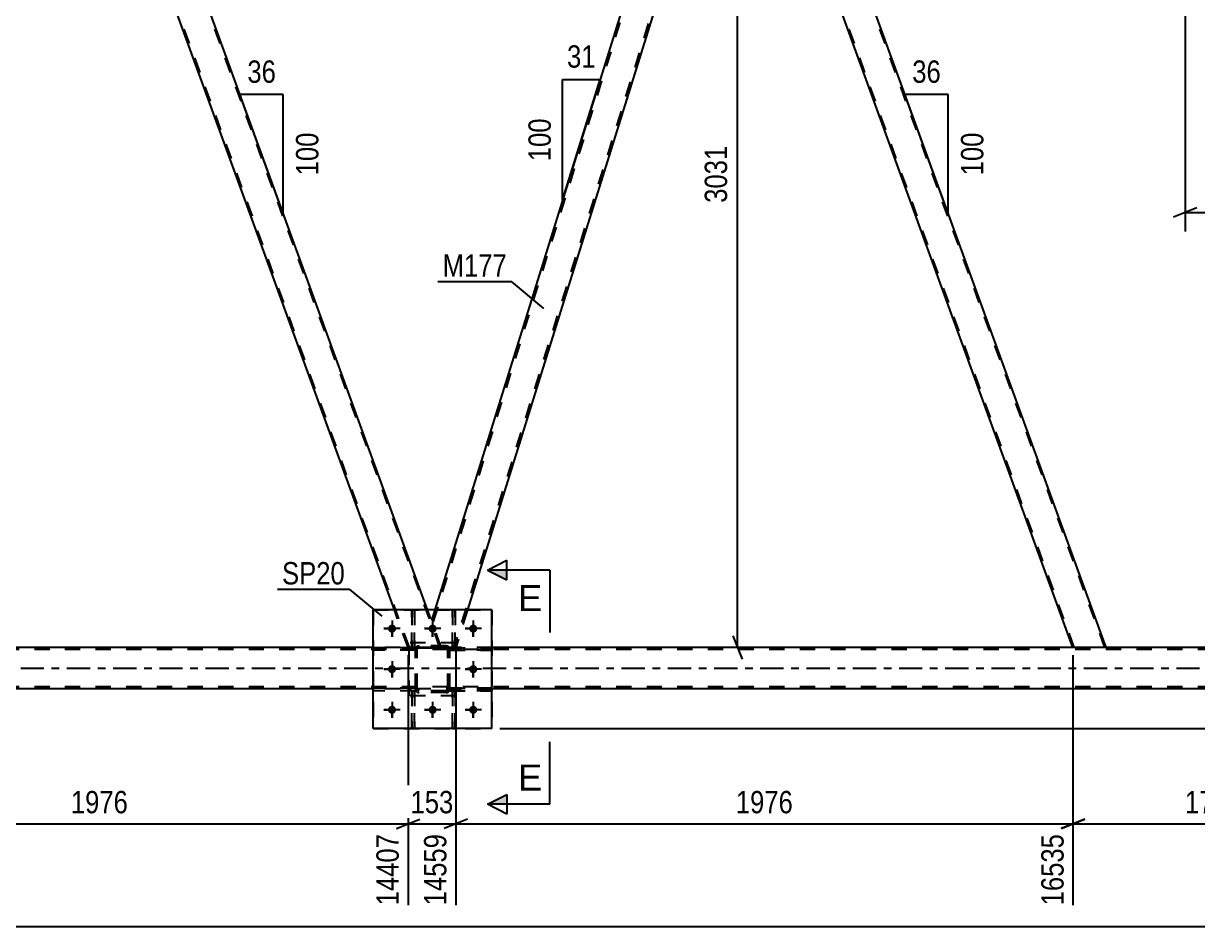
# Model space of a CAD drawing. Header units: millimetres. Extents: x 0 to 841, y 0 to 594.
# Drawn here: x 613.1 to 763.5, y 278.6 to 394.2 of the extents above; entities that cross this region are included whole.
import ezdxf

# ---------------------------------------------------------------- set-up
doc = ezdxf.new("R2010")
doc.units = ezdxf.units.MM
doc.linetypes.add('DXK_LINE_DOT2', pattern=[3.9198, 1.9599, -1.9599])
doc.linetypes.add('DXK_LINE_DOT3', pattern=[5.9187, 2.979, -0.9799, 0.9799, -0.9799])
doc.styles.add('Arial', font='ARIAL.TTF', dxfattribs={"height": 0.2})
doc.styles.add('Arial Narrow', font='ARIALN.TTF', dxfattribs={"height": 0.2})

# ---------------------------------------------------------------- blocks, each defined once
blk = doc.blocks.new('Part-318888112-3924 - 3656')
at = {"color": 7, "linetype": 'DXK_LINE_DOT2'}
for p, q in [((663.33, 314.05), (663.36, 314.23)), ((663.36, 314.23), (663.33, 314.05)), ((663.59, 314.14), (663.64, 314.22)), ((663.62, 314.49), (663.81, 314.53)), ((663.81, 314.53), (663.62, 314.49)), ((663.64, 314.22), (663.72, 314.27)), ((663.72, 314.27), (663.81, 314.29)), ((667.25, 314.53), (663.81, 314.53)), ((663.81, 314.29), (667.25, 314.29)), ((667.25, 314.53), (667.43, 314.49)), ((667.43, 314.49), (667.25, 314.53)), ((667.25, 314.29), (667.34, 314.27)), ((667.34, 314.27), (667.42, 314.22)), ((667.42, 314.22), (667.47, 314.14)), ((667.69, 314.23), (667.73, 314.05)), ((667.73, 314.05), (667.69, 314.23)), ((663.33, 309.01), (663.33, 314.05)), ((663.57, 314.05), (663.59, 314.14)), ((663.57, 309.01), (663.57, 314.05)), ((667.47, 314.14), (667.49, 314.05)), ((667.49, 309.01), (667.49, 314.05)), ((667.73, 309.01), (667.73, 314.05)), ((663.36, 308.83), (663.33, 309.01)), ((663.33, 309.01), (663.36, 308.83)), ((663.59, 308.92), (663.57, 309.01)), ((663.64, 308.84), (663.59, 308.92)), ((663.81, 308.53), (663.62, 308.57)), ((663.62, 308.57), (663.81, 308.53)), ((663.72, 308.79), (663.64, 308.84)), ((663.81, 308.77), (663.72, 308.79)), ((667.25, 308.77), (663.81, 308.77)), ((667.25, 308.53), (663.81, 308.53)), ((667.34, 308.79), (667.25, 308.77)), ((667.43, 308.57), (667.25, 308.53)), ((667.25, 308.53), (667.43, 308.57)), ((667.42, 308.84), (667.34, 308.79)), ((667.47, 308.92), (667.42, 308.84)), ((667.49, 309.01), (667.47, 308.92)), ((667.73, 309.01), (667.69, 308.83)), ((667.69, 308.83), (667.73, 309.01))]:
    blk.add_line(p, q, dxfattribs=at)
at = {"color": 7, "linetype": 'DXK_LINE_DOT3'}
blk.add_line((665.53, 311.53), (665.53, 311.53), dxfattribs=at)
at = {"color": 7, "linetype": 'DXK_LINE_DOT2'}
for centre, start, end in [((663.81, 314.05), 112.5, 157.5), ((663.81, 314.05), 112.5, 157.5), ((667.25, 314.05), 22.5, 67.5), ((667.25, 314.05), 22.5, 67.5), ((663.81, 309.01), 202.5, 247.5), ((663.81, 309.01), 202.5, 247.5), ((667.25, 309.01), 292.5, 337.5), ((667.25, 309.01), 292.5, 337.5)]:
    blk.add_arc(centre, 0.48, start, end, dxfattribs=at)
blk = doc.blocks.new('Part-318888112-3906 - 3656')
at = {"color": 7, "linetype": 'DXK_LINE_DOT2'}
for p, q in [((663.33, 314.05), (663.36, 314.23)), ((663.36, 314.23), (663.33, 314.05)), ((663.59, 314.14), (663.64, 314.22)), ((663.62, 314.49), (663.81, 314.53)), ((663.81, 314.53), (663.62, 314.49)), ((663.64, 314.22), (663.72, 314.27)), ((663.72, 314.27), (663.81, 314.29)), ((667.25, 314.53), (663.81, 314.53)), ((663.81, 314.29), (667.25, 314.29)), ((667.25, 314.53), (667.43, 314.49)), ((667.43, 314.49), (667.25, 314.53)), ((667.25, 314.29), (667.34, 314.27)), ((667.34, 314.27), (667.42, 314.22)), ((667.42, 314.22), (667.47, 314.14)), ((667.69, 314.23), (667.73, 314.05)), ((667.73, 314.05), (667.69, 314.23)), ((663.33, 309.01), (663.33, 314.05)), ((663.57, 314.05), (663.59, 314.14)), ((663.57, 309.01), (663.57, 314.05)), ((667.47, 314.14), (667.49, 314.05)), ((667.49, 309.01), (667.49, 314.05)), ((667.73, 309.01), (667.73, 314.05)), ((663.36, 308.83), (663.33, 309.01)), ((663.33, 309.01), (663.36, 308.83)), ((663.59, 308.92), (663.57, 309.01)), ((663.64, 308.84), (663.59, 308.92)), ((663.81, 308.53), (663.62, 308.57)), ((663.62, 308.57), (663.81, 308.53)), ((663.72, 308.79), (663.64, 308.84)), ((663.81, 308.77), (663.72, 308.79)), ((667.25, 308.77), (663.81, 308.77)), ((667.25, 308.53), (663.81, 308.53)), ((667.34, 308.79), (667.25, 308.77)), ((667.43, 308.57), (667.25, 308.53)), ((667.25, 308.53), (667.43, 308.57)), ((667.42, 308.84), (667.34, 308.79)), ((667.47, 308.92), (667.42, 308.84)), ((667.49, 309.01), (667.47, 308.92)), ((667.73, 309.01), (667.69, 308.83)), ((667.69, 308.83), (667.73, 309.01))]:
    blk.add_line(p, q, dxfattribs=at)
at = {"color": 7, "linetype": 'DXK_LINE_DOT3'}
blk.add_line((665.53, 311.53), (665.53, 311.53), dxfattribs=at)
at = {"color": 7, "linetype": 'DXK_LINE_DOT2'}
for centre, start, end in [((663.81, 314.05), 112.5, 157.5), ((663.81, 314.05), 112.5, 157.5), ((667.25, 314.05), 22.5, 67.5), ((667.25, 314.05), 22.5, 67.5), ((663.81, 309.01), 202.5, 247.5), ((663.81, 309.01), 202.5, 247.5), ((667.25, 309.01), 292.5, 337.5), ((667.25, 309.01), 292.5, 337.5)]:
    blk.add_arc(centre, 0.48, start, end, dxfattribs=at)
blk = doc.blocks.new('Part-318888112-3811 - 3656')
at = {"color": 7, "linetype": 'DXK_LINE_DOT2'}
for p, q in [((673.13, 309.09), (667.73, 309.09)), ((667.73, 309.09), (667.73, 308.77)), ((667.73, 308.77), (673.13, 308.77)), ((668.33, 308.77), (668.33, 309.09)), ((673.13, 308.77), (673.13, 309.09))]:
    blk.add_line(p, q, dxfattribs=at)
blk = doc.blocks.new('Part-318888112-3833 - 3656')
at = {"color": 7, "linetype": 'DXK_LINE_DOT2'}
for p, q in [((663.33, 314.29), (657.93, 314.29)), ((657.93, 313.97), (657.93, 314.29)), ((662.73, 313.97), (662.73, 314.29)), ((663.33, 314.29), (663.33, 313.97)), ((663.33, 313.97), (657.93, 313.97))]:
    blk.add_line(p, q, dxfattribs=at)
blk = doc.blocks.new('Part-318888112-3834 - 3656')
at = {"color": 7, "linetype": 'DXK_LINE_DOT2'}
for p, q in [((663.33, 309.09), (657.93, 309.09)), ((657.93, 308.77), (657.93, 309.09)), ((663.33, 308.77), (657.93, 308.77)), ((662.73, 308.77), (662.73, 309.09)), ((663.33, 309.09), (663.33, 308.77))]:
    blk.add_line(p, q, dxfattribs=at)
blk = doc.blocks.new('Part-318888112-3837 - 3656')
at = {"color": 2, "linetype": 'Continuous'}
blk.add_line((663.2, 319.13), (662.88, 319.13), dxfattribs=at)
at = {"color": 7, "linetype": 'DXK_LINE_DOT2'}
for p, q in [((662.88, 319.13), (662.88, 314.29)), ((663.2, 314.29), (663.2, 319.13)), ((662.88, 314.89), (663.2, 314.89)), ((662.88, 314.29), (663.2, 314.29))]:
    blk.add_line(p, q, dxfattribs=at)
blk = doc.blocks.new('Part-318888112-3840 - 3656')
at = {"color": 2, "linetype": 'Continuous'}
blk.add_line((668.4, 319.13), (668.08, 319.13), dxfattribs=at)
at = {"color": 7, "linetype": 'DXK_LINE_DOT2'}
for p, q in [((668.08, 319.13), (668.08, 314.29)), ((668.4, 314.29), (668.4, 319.13)), ((668.08, 314.89), (668.4, 314.89)), ((668.08, 314.29), (668.4, 314.29))]:
    blk.add_line(p, q, dxfattribs=at)
blk = doc.blocks.new('Part-318888112-3843 - 3656')
at = {"color": 7, "linetype": 'DXK_LINE_DOT2'}
for p, q in [((663.2, 308.77), (662.88, 308.77)), ((662.88, 308.77), (662.88, 303.93)), ((662.88, 308.17), (663.2, 308.17)), ((663.2, 303.93), (663.2, 308.77)), ((662.88, 303.93), (663.2, 303.93))]:
    blk.add_line(p, q, dxfattribs=at)
blk = doc.blocks.new('Part-318888112-3844 - 3656')
at = {"color": 7, "linetype": 'DXK_LINE_DOT2'}
for p, q in [((673.13, 314.29), (667.73, 314.29)), ((667.73, 314.29), (667.73, 313.97)), ((668.33, 313.97), (668.33, 314.29)), ((673.13, 313.97), (673.13, 314.29)), ((667.73, 313.97), (673.13, 313.97))]:
    blk.add_line(p, q, dxfattribs=at)
blk = doc.blocks.new('Part-318888112-3849 - 3656')
at = {"color": 2, "linetype": 'Continuous'}
for p, q in [((673.13, 319.13), (657.93, 319.13)), ((657.93, 303.93), (657.93, 319.13)), ((673.13, 303.93), (673.13, 319.13)), ((673.13, 303.93), (657.93, 303.93))]:
    blk.add_line(p, q, dxfattribs=at)
blk = doc.blocks.new('Part-318888112-3850 - 3656')
at = {"color": 7, "linetype": 'DXK_LINE_DOT2'}
for p, q in [((667.73, 313.97), (667.73, 314.29)), ((667.73, 314.29), (673.13, 314.29)), ((668.33, 313.97), (668.33, 314.29)), ((673.13, 314.29), (673.13, 313.97)), ((673.13, 313.97), (667.73, 313.97))]:
    blk.add_line(p, q, dxfattribs=at)
blk = doc.blocks.new('Part-318888112-3907 - 3656')
at = {"color": 7, "linetype": 'DXK_LINE_DOT2'}
for p, q in [((668.53, 314.93), (662.53, 314.93)), ((662.53, 308.13), (662.53, 314.93)), ((668.53, 308.13), (668.53, 314.93)), ((668.53, 308.13), (662.53, 308.13))]:
    blk.add_line(p, q, dxfattribs=at)
blk = doc.blocks.new('Part-318888112-3908 - 3656')
at = {"color": 7, "linetype": 'DXK_LINE_DOT2'}
for p, q in [((668.53, 314.93), (662.53, 314.93)), ((662.53, 308.13), (662.53, 314.93)), ((668.53, 308.13), (668.53, 314.93)), ((668.53, 308.13), (662.53, 308.13))]:
    blk.add_line(p, q, dxfattribs=at)
blk = doc.blocks.new('Part-318888112-3945 - 3656')
at = {"color": 2, "linetype": 'Continuous'}
for p, q in [((616.95, 435.53), (580.25, 317.78)), ((618.27, 435.53), (616.95, 435.53)), ((619.8, 431.33), (618.27, 435.53)), ((619.81, 431.28), (583.35, 314.31)), ((581.51, 314.31), (580.26, 317.73))]:
    blk.add_line(p, q, dxfattribs=at)
at = {"color": 7, "linetype": 'DXK_LINE_DOT2'}
for p, q in [((617.2, 435.53), (580.38, 317.41)), ((619.68, 431.65), (583.1, 314.31)), ((619.81, 431.28), (619.8, 431.33)), ((619.81, 431.28), (619.8, 431.33)), ((580.25, 317.78), (580.26, 317.73)), ((583.35, 314.31), (581.51, 314.31))]:
    blk.add_line(p, q, dxfattribs=at)
blk = doc.blocks.new('Part-318888112-3950 - 3656')
at = {"color": 7, "linetype": 'DXK_LINE_DOT2'}
for p, q in [((707.66, 435.53), (703.4, 435.53)), ((704.93, 431.33), (703.4, 435.53)), ((747.69, 314.31), (703.57, 435.53)), ((751.61, 314.31), (707.49, 435.53)), ((707.8, 435.13), (707.66, 435.53)), ((751.78, 314.31), (747.52, 314.31))]:
    blk.add_line(p, q, dxfattribs=at)
at = {"color": 2, "linetype": 'Continuous'}
for p, q in [((751.78, 314.31), (707.8, 435.13)), ((747.52, 314.31), (704.93, 431.33))]:
    blk.add_line(p, q, dxfattribs=at)
blk = doc.blocks.new('Part-318888112-3960 - 3656')
at = {"color": 7, "linetype": 'DXK_LINE_DOT2'}
for p, q in [((702.33, 435.53), (665.52, 317.41)), ((703.4, 435.53), (702.11, 435.53)), ((703.55, 435.13), (703.4, 435.53)), ((704.81, 431.65), (668.24, 314.31)), ((704.93, 431.33), (704.95, 431.28)), ((704.95, 431.28), (704.93, 431.33)), ((665.8, 319.13), (665.38, 317.78)), ((669.99, 319.13), (668.49, 314.31)), ((666.64, 314.31), (665.38, 317.78)), ((668.49, 314.31), (666.64, 314.31))]:
    blk.add_line(p, q, dxfattribs=at)
at = {"color": 2, "linetype": 'Continuous'}
for p, q in [((702.08, 435.53), (665.8, 319.13)), ((702.11, 435.53), (702.08, 435.53)), ((704.93, 431.33), (703.55, 435.13)), ((704.95, 431.28), (669.99, 319.13))]:
    blk.add_line(p, q, dxfattribs=at)
blk = doc.blocks.new('Part-318888112-3968 - 3656')
at = {"color": 7, "linetype": 'DXK_LINE_DOT2'}
for p, q in [((668.08, 303.93), (668.08, 308.77)), ((668.08, 308.77), (668.4, 308.77)), ((668.08, 308.17), (668.4, 308.17)), ((668.4, 308.77), (668.4, 303.93)), ((668.4, 303.93), (668.08, 303.93))]:
    blk.add_line(p, q, dxfattribs=at)
blk = doc.blocks.new('Part-318888112-3971 - 3656')
at = {"color": 7, "linetype": 'DXK_LINE_DOT2'}
for p, q in [((662.88, 303.93), (662.88, 308.77)), ((662.88, 308.77), (663.2, 308.77)), ((662.88, 308.17), (663.2, 308.17)), ((663.2, 308.77), (663.2, 303.93)), ((663.2, 303.93), (662.88, 303.93))]:
    blk.add_line(p, q, dxfattribs=at)
blk = doc.blocks.new('Part-318888112-3974 - 3656')
at = {"color": 7, "linetype": 'DXK_LINE_DOT2'}
for p, q in [((668.08, 314.29), (668.08, 319.13)), ((668.08, 319.13), (668.4, 319.13)), ((668.4, 319.13), (668.4, 314.29)), ((668.08, 314.89), (668.4, 314.89)), ((668.4, 314.29), (668.08, 314.29))]:
    blk.add_line(p, q, dxfattribs=at)
blk = doc.blocks.new('Part-318888112-3977 - 3656')
at = {"color": 7, "linetype": 'DXK_LINE_DOT2'}
for p, q in [((662.88, 314.29), (662.88, 319.13)), ((662.88, 319.13), (663.2, 319.13)), ((663.2, 319.13), (663.2, 314.29)), ((662.88, 314.89), (663.2, 314.89)), ((663.2, 314.29), (662.88, 314.29))]:
    blk.add_line(p, q, dxfattribs=at)
blk = doc.blocks.new('Part-318888112-4008 - 3656')
at = {"color": 2, "linetype": 'Continuous'}
for p, q in [((657.93, 314.31), (502.86, 314.31)), ((773.29, 314.31), (673.13, 314.31)), ((657.93, 309.03), (502.86, 309.03)), ((773.29, 309.03), (673.13, 309.03))]:
    blk.add_line(p, q, dxfattribs=at)
at = {"color": 7, "linetype": 'DXK_LINE_DOT2'}
for p, q in [((673.13, 314.31), (657.93, 314.31)), ((773.29, 314.07), (97.86, 314.07)), ((773.29, 309.27), (97.86, 309.27)), ((673.13, 309.03), (657.93, 309.03))]:
    blk.add_line(p, q, dxfattribs=at)
at = {"color": 7, "linetype": 'DXK_LINE_DOT3'}
blk.add_line((97.86, 311.67), (773.29, 311.67), dxfattribs=at)
blk = doc.blocks.new('Part-318888112-4013 - 3656')
at = {"color": 2, "linetype": 'Continuous'}
for p, q in [((622.52, 435.53), (618.27, 435.53)), ((664.89, 319.13), (622.52, 435.53)), ((660.63, 319.13), (619.8, 431.33))]:
    blk.add_line(p, q, dxfattribs=at)
at = {"color": 7, "linetype": 'DXK_LINE_DOT2'}
for p, q in [((618.27, 435.53), (619.8, 431.33)), ((662.56, 314.31), (618.44, 435.53)), ((666.47, 314.31), (622.35, 435.53)), ((662.39, 314.31), (660.63, 319.13)), ((666.64, 314.31), (664.89, 319.13)), ((666.64, 314.31), (662.39, 314.31))]:
    blk.add_line(p, q, dxfattribs=at)
blk = doc.blocks.new('Part-318888112-4014 - 3656')
at = {"color": 7, "linetype": 'DXK_LINE_DOT2'}
for p, q in [((663.33, 314.29), (657.93, 314.29)), ((657.93, 314.29), (657.93, 313.97)), ((662.73, 313.97), (662.73, 314.29)), ((663.33, 313.97), (663.33, 314.29)), ((663.33, 313.97), (657.93, 313.97))]:
    blk.add_line(p, q, dxfattribs=at)
blk = doc.blocks.new('Part-318888112-4019 - 3656')
at = {"color": 7, "linetype": 'DXK_LINE_DOT2'}
for p, q in [((667.73, 308.77), (667.73, 309.09)), ((667.73, 309.09), (673.13, 309.09)), ((673.13, 308.77), (667.73, 308.77)), ((668.33, 308.77), (668.33, 309.09)), ((673.13, 309.09), (673.13, 308.77))]:
    blk.add_line(p, q, dxfattribs=at)
blk = doc.blocks.new('Part-318888112-4020 - 3656')
at = {"color": 7, "linetype": 'DXK_LINE_DOT2'}
for p, q in [((657.93, 319.13), (673.13, 319.13)), ((657.93, 319.13), (657.93, 303.93)), ((673.13, 319.13), (673.13, 303.93)), ((657.93, 303.93), (673.13, 303.93))]:
    blk.add_line(p, q, dxfattribs=at)
blk = doc.blocks.new('Part-318888112-4036 - 3656')
at = {"color": 7, "linetype": 'DXK_LINE_DOT2'}
for p, q in [((663.33, 309.09), (657.93, 309.09)), ((657.93, 309.09), (657.93, 308.77)), ((663.33, 308.77), (657.93, 308.77)), ((662.73, 308.77), (662.73, 309.09)), ((663.33, 308.77), (663.33, 309.09))]:
    blk.add_line(p, q, dxfattribs=at)
blk = doc.blocks.new('Bolt-318888112-4142 - 3656')
at = {"color": 1, "linetype": 'Continuous'}
for p, q in [((660.33, 317.77), (660.33, 317.08)), ((665.53, 317.77), (665.53, 317.08)), ((670.73, 317.77), (670.73, 317.08)), ((659.29, 316.73), (659.98, 316.73)), ((660.33, 315.69), (660.33, 316.38)), ((661.37, 316.73), (660.67, 316.73)), ((664.49, 316.73), (665.18, 316.73)), ((665.53, 315.69), (665.53, 316.38)), ((666.57, 316.73), (665.87, 316.73)), ((669.69, 316.73), (670.38, 316.73)), ((670.73, 315.69), (670.73, 316.38)), ((671.77, 316.73), (671.07, 316.73)), ((659.29, 311.53), (659.98, 311.53)), ((660.33, 312.57), (660.33, 311.88)), ((660.33, 310.49), (660.33, 311.18)), ((661.37, 311.53), (660.67, 311.53)), ((669.69, 311.53), (670.38, 311.53)), ((670.73, 312.57), (670.73, 311.88)), ((670.73, 310.49), (670.73, 311.18)), ((671.77, 311.53), (671.07, 311.53)), ((660.33, 307.37), (660.33, 306.68)), ((665.53, 307.37), (665.53, 306.68)), ((670.73, 307.37), (670.73, 306.68)), ((659.29, 306.33), (659.98, 306.33)), ((660.33, 305.29), (660.33, 305.98)), ((661.37, 306.33), (660.67, 306.33)), ((664.49, 306.33), (665.18, 306.33)), ((665.53, 305.29), (665.53, 305.98)), ((666.57, 306.33), (665.87, 306.33)), ((669.69, 306.33), (670.38, 306.33)), ((670.73, 305.29), (670.73, 305.98)), ((671.77, 306.33), (671.07, 306.33))]:
    blk.add_line(p, q, dxfattribs=at)
blk = doc.blocks.new('Bolt-318888112-4143 - 3656')
at = {"linetype": 'Continuous'}
for points in [[(660.85, 316.73, -1), (659.81, 316.73, -1)], [(666.05, 316.73, -1), (665.01, 316.73, -1)], [(671.25, 316.73, -1), (670.21, 316.73, -1)], [(660.85, 311.53, -1), (659.81, 311.53, -1)], [(671.25, 311.53, -1), (670.21, 311.53, -1)], [(660.85, 306.33, -1), (659.81, 306.33, -1)], [(666.05, 306.33, -1), (665.01, 306.33, -1)], [(671.25, 306.33, -1), (670.21, 306.33, -1)]]:
    blk.add_hatch(color=1, dxfattribs=at).paths.add_polyline_path(points)
at = {"color": 1, "linetype": 'Continuous'}
for p, q in [((660.33, 317.77), (660.33, 315.69)), ((665.53, 317.77), (665.53, 315.69)), ((670.73, 317.77), (670.73, 315.69)), ((661.37, 316.73), (659.29, 316.73)), ((666.57, 316.73), (664.49, 316.73)), ((671.77, 316.73), (669.69, 316.73)), ((661.37, 311.53), (659.29, 311.53)), ((660.33, 312.57), (660.33, 310.49)), ((671.77, 311.53), (669.69, 311.53)), ((670.73, 312.57), (670.73, 310.49)), ((660.33, 307.37), (660.33, 305.29)), ((665.53, 307.37), (665.53, 305.29)), ((670.73, 307.37), (670.73, 305.29)), ((661.37, 306.33), (659.29, 306.33)), ((666.57, 306.33), (664.49, 306.33)), ((671.77, 306.33), (669.69, 306.33))]:
    blk.add_line(p, q, dxfattribs=at)
blk = doc.blocks.new('Part-318888112-4146 - 3656')
at = {"color": 7, "linetype": 'DXK_LINE_DOT2'}
for p, q in [((668.4, 308.77), (668.08, 308.77)), ((668.08, 308.77), (668.08, 303.93)), ((668.08, 308.17), (668.4, 308.17)), ((668.4, 303.93), (668.4, 308.77)), ((668.08, 303.93), (668.4, 303.93))]:
    blk.add_line(p, q, dxfattribs=at)
blk = doc.blocks.new('StraightDimension-318888112-4423 - 3656')
at = {"color": 7, "linetype": 'Continuous'}
for p, q in [((583.35, 313.31), (583.35, 281.29)), ((662.39, 313.31), (662.39, 281.29)), ((584.85, 292.33), (581.85, 291.13)), ((583.35, 291.73), (662.39, 291.73)), ((660.89, 291.13), (663.89, 292.33))]:
    blk.add_line(p, q, dxfattribs=at)
at = {"color": 0}
blk.add_wipeout([(627.13, 292.48), (627.13, 296.68), (618.61, 296.68), (618.61, 292.48)], dxfattribs=at)
at = {"color": 0, "linetype": 'Continuous'}
blk.add_wipeout([(661.79, 291.03), (657.59, 291.03), (657.59, 280.69), (661.79, 280.69)], dxfattribs=at)
at = {"color": 3, "style": 'Arial Narrow'}
blk.add_text('1976', height=2.863, dxfattribs=at).set_placement((619.21, 293.08))
at = {"color": 3, "linetype": 'Continuous', "style": 'Arial Narrow'}
blk.add_text('14407', height=2.863, rotation=90.0002, dxfattribs=at).set_placement((661.19, 281.29))
blk = doc.blocks.new('StraightDimension-318888112-4480 - 3656')
at = {"color": 7, "linetype": 'Continuous'}
for p, q in [((747.52, 313.31), (747.52, 281.29)), ((783.51, 308.03), (783.51, 281.29)), ((749.02, 292.33), (746.02, 291.13)), ((747.52, 291.73), (783.51, 291.73)), ((782.01, 291.13), (785.01, 292.33))]:
    blk.add_line(p, q, dxfattribs=at)
at = {"color": 0}
blk.add_wipeout([(769.77, 292.48), (769.77, 296.68), (761.26, 296.68), (761.26, 292.48)], dxfattribs=at)
at = {"color": 0, "linetype": 'Continuous'}
blk.add_wipeout([(782.91, 291.03), (778.71, 291.03), (778.71, 280.69), (782.91, 280.69)], dxfattribs=at)
at = {"color": 3, "style": 'Arial Narrow'}
blk.add_text('1790', height=2.863, dxfattribs=at).set_placement((761.86, 293.08))
at = {"color": 3, "linetype": 'Continuous', "style": 'Arial Narrow'}
blk.add_text('18326', height=2.863, rotation=90.0002, dxfattribs=at).set_placement((782.31, 281.29))
blk = doc.blocks.new('AngleDimension-318888112-17138 - 3656')
at = {"color": 7, "linetype": 'Continuous'}
for p, q in [((645.16, 373.33), (640.86, 385.14)), ((646.4, 385.14), (640.86, 385.14)), ((646.4, 369.92), (640.86, 385.14)), ((646.4, 369.92), (646.4, 385.14))]:
    blk.add_line(p, q, dxfattribs=at)
at = {"color": 0}
for points in [[(646.06, 386.04), (646.06, 390.24), (641.21, 390.24), (641.21, 386.04)], [(651.5, 380.87), (647.3, 380.87), (647.3, 374.19), (651.5, 374.19)]]:
    blk.add_wipeout(points, dxfattribs=at)
at = {"color": 3, "style": 'Arial Narrow'}
blk.add_text('36', height=2.863, dxfattribs=at).set_placement((641.81, 386.64))
blk.add_text('100', height=2.863, rotation=90.0002, dxfattribs=at).set_placement((650.9, 374.79))
blk = doc.blocks.new('StraightDimension-318888112-16943 - 3656')
at = {"color": 7, "linetype": 'Continuous'}
for p, q in [((814.21, 446.83), (813.01, 449.83)), ((760.28, 448.33), (816.01, 448.33)), ((813.61, 303.93), (813.61, 448.33)), ((813.01, 305.43), (814.21, 302.43)), ((674.13, 303.93), (816.01, 303.93))]:
    blk.add_line(p, q, dxfattribs=at)
at = {"color": 0}
blk.add_wipeout([(812.86, 380.39), (808.66, 380.39), (808.66, 371.88), (812.86, 371.88)], dxfattribs=at)
at = {"color": 3, "style": 'Arial Narrow'}
blk.add_text('3610', height=2.863, rotation=90.0002, dxfattribs=at).set_placement((812.26, 372.48))
blk = doc.blocks.new('StraightDimension-318888112-4442 - 3656')
at = {"color": 7, "linetype": 'Continuous'}
for p, q in [((662.39, 313.31), (662.39, 281.29)), ((668.49, 313.31), (668.49, 281.29)), ((660.89, 291.13), (663.89, 292.33)), ((662.39, 291.73), (668.49, 291.73)), ((669.99, 292.33), (666.99, 291.13))]:
    blk.add_line(p, q, dxfattribs=at)
at = {"color": 0}
blk.add_wipeout([(668.78, 292.48), (668.78, 296.68), (662.1, 296.68), (662.1, 292.48)], dxfattribs=at)
at = {"color": 0, "linetype": 'Continuous'}
blk.add_wipeout([(667.89, 291.03), (663.69, 291.03), (663.69, 280.69), (667.89, 280.69)], dxfattribs=at)
at = {"color": 3, "style": 'Arial Narrow'}
blk.add_text('153', height=2.863, dxfattribs=at).set_placement((662.7, 293.08))
at = {"color": 3, "linetype": 'Continuous', "style": 'Arial Narrow'}
blk.add_text('14559', height=2.863, rotation=90.0002, dxfattribs=at).set_placement((667.29, 281.29))
blk = doc.blocks.new('StraightDimension-318888112-4461 - 3656')
at = {"color": 7, "linetype": 'Continuous'}
for p, q in [((668.49, 313.31), (668.49, 281.29)), ((747.52, 313.31), (747.52, 281.29)), ((669.99, 292.33), (666.99, 291.13)), ((668.49, 291.73), (747.52, 291.73)), ((746.02, 291.13), (749.02, 292.33))]:
    blk.add_line(p, q, dxfattribs=at)
at = {"color": 0}
blk.add_wipeout([(712.26, 292.48), (712.26, 296.68), (703.75, 296.68), (703.75, 292.48)], dxfattribs=at)
at = {"color": 0, "linetype": 'Continuous'}
blk.add_wipeout([(746.92, 291.03), (742.72, 291.03), (742.72, 280.69), (746.92, 280.69)], dxfattribs=at)
at = {"color": 3, "style": 'Arial Narrow'}
blk.add_text('1976', height=2.863, dxfattribs=at).set_placement((704.35, 293.08))
at = {"color": 3, "linetype": 'Continuous', "style": 'Arial Narrow'}
blk.add_text('16535', height=2.863, rotation=90.0002, dxfattribs=at).set_placement((746.32, 281.29))
blk = doc.blocks.new('StraightDimension-318888112-4524 - 3656')
at = {"color": 7, "linetype": 'Continuous'}
blk.add_line((46.13, 278.57), (784.15, 278.57), dxfattribs=at)
blk = doc.blocks.new('StraightDimension-318888112-4535 - 3656')
at = {"color": 7, "linetype": 'Continuous'}
for p, q in [((761.89, 434.53), (761.89, 367.61)), ((783.51, 315.31), (783.51, 372.86)), ((763.39, 370.61), (760.39, 369.41)), ((761.89, 370.01), (783.51, 370.01)), ((782.01, 369.41), (785.01, 370.61))]:
    blk.add_line(p, q, dxfattribs=at)
at = {"color": 0}
blk.add_wipeout([(776.96, 370.76), (776.96, 374.96), (768.45, 374.96), (768.45, 370.76)], dxfattribs=at)
at = {"color": 3, "style": 'Arial Narrow'}
blk.add_text('1431', height=2.863, dxfattribs=at).set_placement((769.05, 371.36))
blk = doc.blocks.new('StraightDimension-318888112-5088 - 3656')
at = {"color": 7, "linetype": 'Continuous'}
for p, q in [((705.18, 434.03), (703.98, 437.03)), ((717.67, 435.53), (701.73, 435.53)), ((704.58, 314.31), (704.58, 435.53)), ((703.98, 315.81), (705.18, 312.81)), ((722.36, 314.31), (701.73, 314.31))]:
    blk.add_line(p, q, dxfattribs=at)
at = {"color": 0}
blk.add_wipeout([(703.83, 379.18), (699.63, 379.18), (699.63, 370.67), (703.83, 370.67)], dxfattribs=at)
at = {"color": 3, "style": 'Arial Narrow'}
blk.add_text('3031', height=2.863, rotation=90.0002, dxfattribs=at).set_placement((703.23, 371.27))
blk = doc.blocks.new('AngleDimension-318888112-17136 - 3656')
at = {"color": 7, "linetype": 'Continuous'}
for p, q in [((682.16, 387.08), (686.98, 387.08)), ((682.16, 371.61), (686.98, 387.08)), ((682.16, 371.61), (682.16, 387.08)), ((682.19, 371.71), (682.16, 371.61))]:
    blk.add_line(p, q, dxfattribs=at)
at = {"color": 0}
for points in [[(687, 387.98), (687, 392.18), (682.14, 392.18), (682.14, 387.98)], [(681.26, 382.69), (677.06, 382.69), (677.06, 376), (681.26, 376)]]:
    blk.add_wipeout(points, dxfattribs=at)
at = {"color": 3, "style": 'Arial Narrow'}
blk.add_text('31', height=2.863, dxfattribs=at).set_placement((682.74, 388.58))
blk.add_text('100', height=2.863, rotation=90.0002, dxfattribs=at).set_placement((680.66, 376.6))
blk = doc.blocks.new('AngleDimension-318888112-17166 - 3656')
at = {"color": 7, "linetype": 'Continuous'}
for p, q in [((730.3, 373.33), (726, 385.14)), ((731.54, 385.14), (726, 385.14)), ((731.54, 369.92), (726, 385.14)), ((731.54, 369.92), (731.54, 385.14))]:
    blk.add_line(p, q, dxfattribs=at)
at = {"color": 0}
for points in [[(731.2, 386.04), (731.2, 390.24), (726.34, 390.24), (726.34, 386.04)], [(736.64, 380.87), (732.44, 380.87), (732.44, 374.19), (736.64, 374.19)]]:
    blk.add_wipeout(points, dxfattribs=at)
at = {"color": 3, "style": 'Arial Narrow'}
blk.add_text('36', height=2.863, dxfattribs=at).set_placement((726.94, 386.64))
blk.add_text('100', height=2.863, rotation=90.0002, dxfattribs=at).set_placement((736.04, 374.79))
blk = doc.blocks.new('Mark-318888112-3956 - 3656')
at = {"color": 0}
blk.add_wipeout([(675.03, 361.81), (675.03, 364.81), (666.81, 364.81), (666.81, 361.81)], dxfattribs=at)
blk.add_wipeout([(675.03, 361.81), (675.03, 364.81), (666.81, 364.81), (666.81, 361.81)], dxfattribs=at)
at = {"color": 30, "linetype": 'Continuous'}
for p in [(666.21, 361.21), (679.75, 357.74)]:
    blk.add_line(p, (675.63, 361.21), dxfattribs=at)
at = {"color": 3, "style": 'Arial Narrow'}
blk.add_text('M177', height=2.863, dxfattribs=at).set_placement((666.81, 361.81))
blk = doc.blocks.new('Mark-318888112-3845 - 3656')
at = {"color": 0}
blk.add_wipeout([(654.29, 322.39), (654.29, 325.39), (646.25, 325.39), (646.25, 322.39)], dxfattribs=at)
blk.add_wipeout([(654.29, 322.39), (654.29, 325.39), (646.25, 325.39), (646.25, 322.39)], dxfattribs=at)
at = {"color": 30, "linetype": 'Continuous'}
for p in [(645.65, 321.79), (659.08, 318.33)]:
    blk.add_line(p, (654.89, 321.79), dxfattribs=at)
at = {"color": 3, "style": 'Arial Narrow'}
blk.add_text('SP20', height=2.863, dxfattribs=at).set_placement((646.25, 322.39))
blk = doc.blocks.new('SectionMark-318888112-5396 - 3656')
at = {"linetype": 'Continuous'}
for points in [[(675.05, 324.23), (675.05, 322.98), (672.55, 324.23)], [(675.05, 295.48), (675.05, 294.23), (672.55, 294.23)]]:
    blk.add_hatch(color=6, dxfattribs=at).paths.add_polyline_path(points)
at = {"color": 6, "linetype": 'Continuous'}
for p, q in [((672.55, 324.23), (675.05, 325.48)), ((675.05, 322.98), (675.05, 325.48)), ((680.55, 324.23), (672.55, 324.23)), ((672.55, 324.23), (675.05, 322.98)), ((680.55, 324.23), (680.55, 316.23)), ((680.55, 294.23), (680.55, 302.23)), ((672.55, 294.23), (675.05, 295.48)), ((675.05, 295.48), (675.05, 292.98)), ((680.55, 294.23), (672.55, 294.23)), ((675.05, 292.98), (672.55, 294.23))]:
    blk.add_line(p, q, dxfattribs=at)
at = {"color": 0, "linetype": 'Continuous'}
for points in [[(679.55, 318.98), (679.55, 322.48), (676.44, 322.48), (676.44, 318.98)], [(679.55, 295.98), (679.55, 299.48), (676.44, 299.48), (676.44, 295.98)]]:
    blk.add_wipeout(points, dxfattribs=at)
at = {"color": 3, "linetype": 'Continuous', "style": 'Arial'}
for p in [(676.44, 318.98), (676.44, 295.98)]:
    blk.add_text('E', height=3.34, dxfattribs=at).set_placement(p)

msp = doc.modelspace()

# ---------------------------------------------------------------- block references
for name in ['Part-318888112-3945 - 3656', 'Part-318888112-4013 - 3656', 'Part-318888112-3960 - 3656', 'Part-318888112-3950 - 3656', 'Part-318888112-3849 - 3656', 'Part-318888112-4020 - 3656', 'Part-318888112-3837 - 3656', 'Part-318888112-3977 - 3656', 'Part-318888112-3840 - 3656', 'Part-318888112-3974 - 3656', 'Bolt-318888112-4142 - 3656', 'Bolt-318888112-4143 - 3656', 'Part-318888112-4008 - 3656', 'Part-318888112-3833 - 3656', 'Part-318888112-4014 - 3656', 'Part-318888112-3907 - 3656', 'Part-318888112-3908 - 3656', 'Part-318888112-3924 - 3656', 'Part-318888112-3906 - 3656', 'Part-318888112-3844 - 3656', 'Part-318888112-3850 - 3656', 'Part-318888112-3834 - 3656', 'Part-318888112-4036 - 3656', 'Part-318888112-3843 - 3656', 'Part-318888112-3971 - 3656', 'Part-318888112-3811 - 3656', 'Part-318888112-4019 - 3656', 'Part-318888112-3968 - 3656', 'Part-318888112-4146 - 3656']:
    msp.add_blockref(name, (0, 0))

# ---------------------------------------------------------------- next in the draw order: block references
for name in ['AngleDimension-318888112-17138 - 3656', 'StraightDimension-318888112-4423 - 3656', 'StraightDimension-318888112-4480 - 3656']:
    msp.add_blockref(name, (0, 0))

# ---------------------------------------------------------------- next in the draw order: block references
for name in ['StraightDimension-318888112-16943 - 3656', 'StraightDimension-318888112-4442 - 3656']:
    msp.add_blockref(name, (0, 0))

# ---------------------------------------------------------------- next in the draw order: block references
msp.add_blockref('StraightDimension-318888112-4461 - 3656', (0, 0))

# ---------------------------------------------------------------- next in the draw order: block references
msp.add_blockref('StraightDimension-318888112-4524 - 3656', (0, 0))

# ---------------------------------------------------------------- next in the draw order: block references
for name in ['StraightDimension-318888112-5088 - 3656', 'StraightDimension-318888112-4535 - 3656', 'AngleDimension-318888112-17136 - 3656', 'AngleDimension-318888112-17166 - 3656', 'Mark-318888112-3956 - 3656', 'Mark-318888112-3845 - 3656', 'SectionMark-318888112-5396 - 3656']:
    msp.add_blockref(name, (0, 0))

doc.saveas('drawing.dxf')
